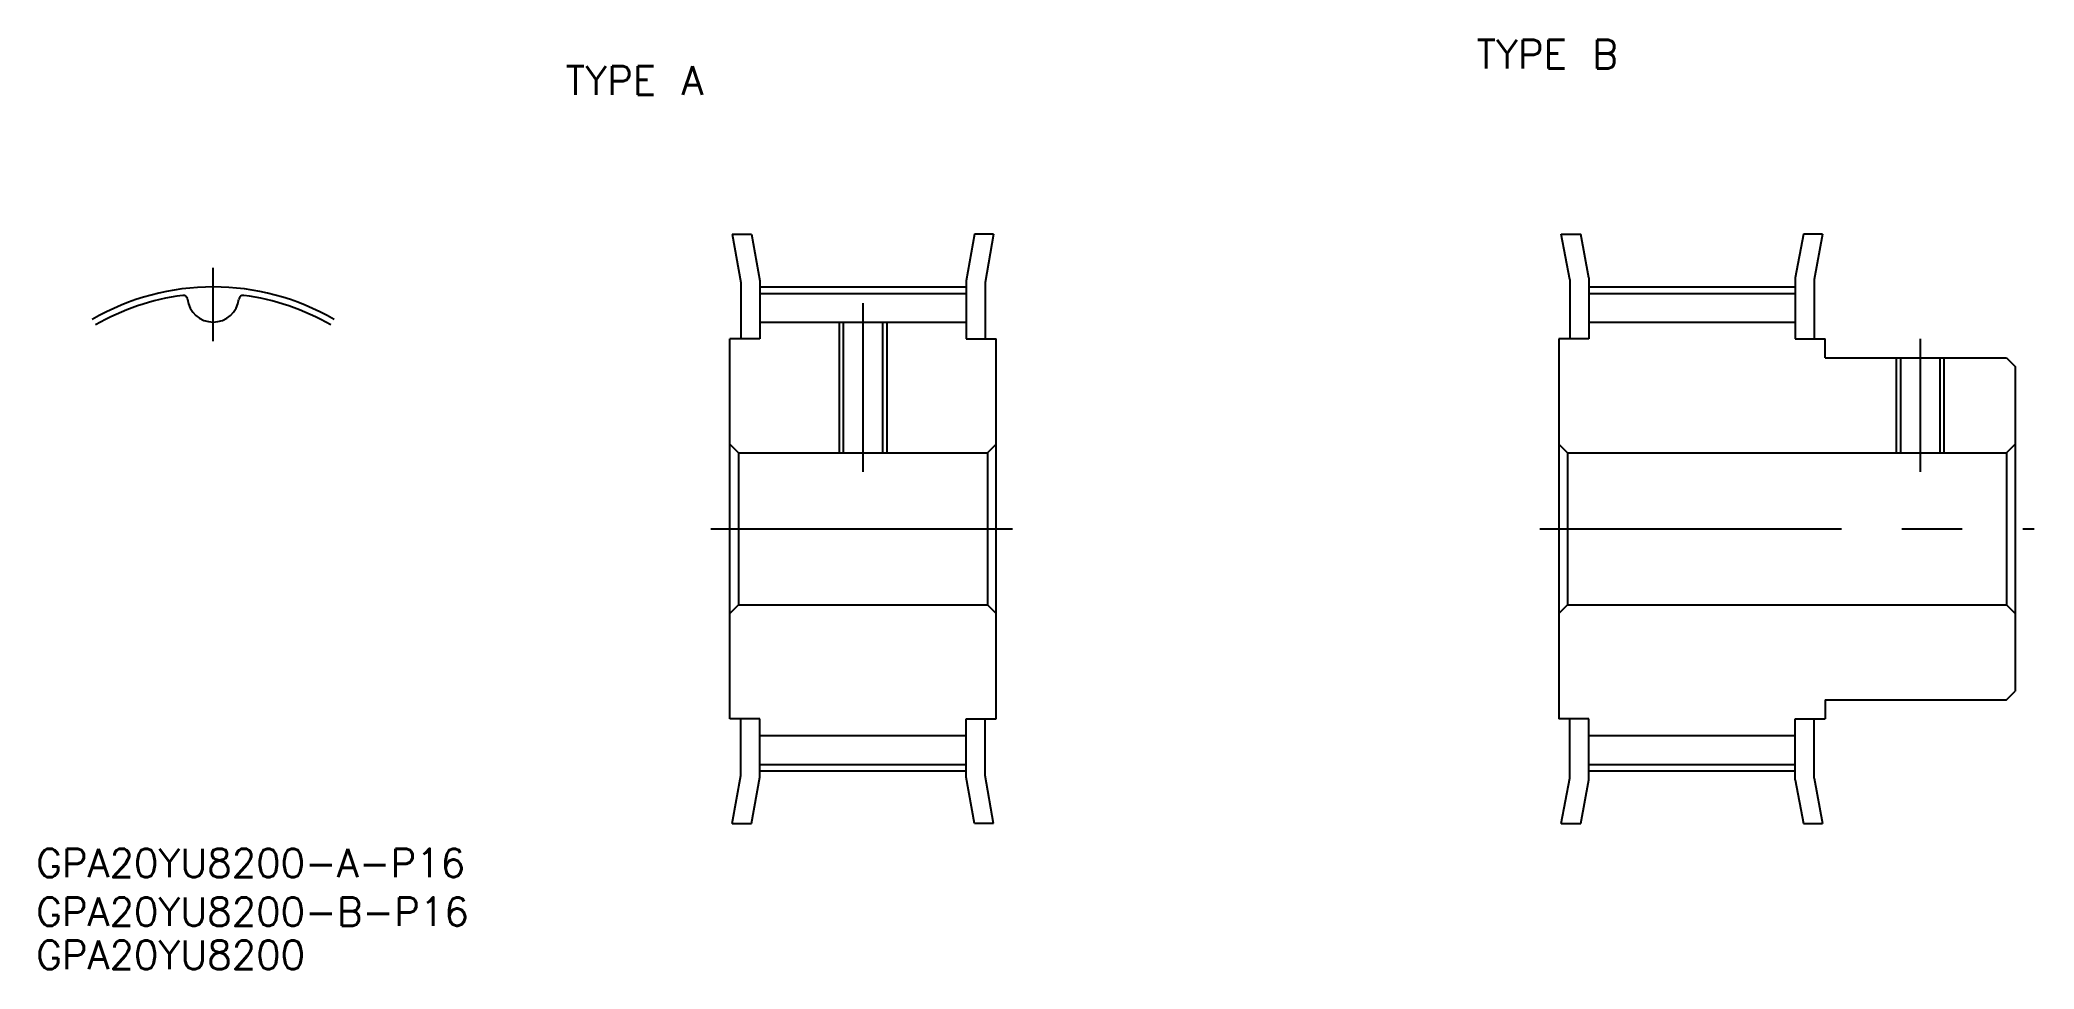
# Model space of a CAD drawing. Extents: x -18 to 192, y -46 to 51.
import ezdxf

# ---------------------------------------------------------------- set-up
doc = ezdxf.new("R2010")
doc.units = 0
doc.linetypes.add('CENTER', pattern=[50.8, 31.75, -6.35, 6.35, -6.35])
doc.layers.get('0').update_dxf_attribs({"linetype": 'CONTINUOUS'})
doc.layers.add('CENTER', color=1, linetype='CENTER')
doc.styles.get("Standard").update_dxf_attribs({"font": 'txt.shx', "height": 3, "bigfont": 'bigfont.shx'})

msp = doc.modelspace()

# ---------------------------------------------------------------- linework, layer by layer
at = {"color": 7, "linetype": 'CONTINUOUS'}
for p, q in [((54.63, 31), (55.53, 25.94)), ((54.63, 31), (56.66, 31)), ((56.66, 31), (57.53, 26.11)), ((80.1, 31), (79.23, 26.12)), ((82.13, 31), (80.1, 31)), ((82.13, 31), (81.23, 25.94)), ((142.77, 26.23), (141.87, 31)), ((141.87, 31), (143.91, 31)), ((144.77, 26.42), (143.91, 31)), ((167.34, 31), (166.47, 26.42)), ((169.37, 31), (167.34, 31)), ((169.37, 31), (168.47, 26.23)), ((55.53, 25.94), (55.53, 20)), ((57.53, 26.11), (57.53, 20)), ((79.23, 26.12), (79.23, 20)), ((81.23, 25.94), (81.23, 20)), ((142.77, 26.23), (142.77, 20)), ((144.77, 26.42), (144.77, 20)), ((166.47, 26.42), (166.47, 20)), ((168.47, 26.23), (168.47, 20)), ((57.53, 24.78), (79.23, 24.78)), ((144.77, 24.78), (166.47, 24.78)), ((57.53, 21.76), (79.23, 21.76)), ((66.31, 21.76), (66.31, 8)), ((70.44, 21.76), (70.44, 8)), ((144.77, 21.76), (166.47, 21.76)), ((54.38, -20), (54.38, 20)), ((57.53, 20), (54.38, 20)), ((79.23, 20), (82.38, 20)), ((82.38, -20), (82.38, 20)), ((141.62, 20), (141.62, -20)), ((144.77, 20), (141.62, 20)), ((166.47, 20), (169.62, 20)), ((169.62, 18), (169.62, 20)), ((169.62, 18), (188.72, 18)), ((177.56, 18), (177.56, 8)), ((181.69, 18), (181.69, 8)), ((188.72, 18), (189.62, 17.09)), ((189.62, 17.09), (189.62, -17.09)), ((54.38, 8.91), (55.28, 8)), ((82.38, 8.91), (81.47, 8)), ((141.62, 8.91), (142.53, 8)), ((189.62, 8.91), (188.72, 8)), ((55.28, 8), (81.47, 8)), ((55.28, 8), (55.28, -8)), ((81.47, 8), (81.47, -8)), ((142.53, 8), (188.72, 8)), ((142.53, 8), (142.53, -8)), ((188.72, 8), (188.72, -8)), ((54.38, -8.91), (55.28, -8)), ((55.28, -8), (81.47, -8)), ((82.38, -8.91), (81.47, -8)), ((141.62, -8.91), (142.53, -8)), ((142.53, -8), (188.72, -8)), ((189.62, -8.91), (188.72, -8)), ((169.62, -18), (188.72, -18)), ((169.62, -18), (169.62, -20)), ((188.72, -18), (189.62, -17.09)), ((57.53, -20), (54.38, -20)), ((55.53, -25.94), (55.53, -20)), ((57.53, -26.12), (57.53, -20)), ((79.23, -20), (82.38, -20)), ((79.23, -26.12), (79.23, -20)), ((81.23, -25.94), (81.23, -20)), ((144.77, -20), (141.62, -20)), ((142.77, -26.23), (142.77, -20)), ((144.77, -26.42), (144.77, -20)), ((166.47, -20), (169.62, -20)), ((166.47, -26.42), (166.47, -20)), ((168.47, -26.23), (168.47, -20)), ((57.53, -21.76), (79.23, -21.76)), ((144.77, -21.76), (166.47, -21.76)), ((57.53, -24.78), (79.23, -24.78)), ((144.77, -24.78), (166.47, -24.78)), ((54.63, -31), (55.53, -25.94)), ((56.66, -31), (57.53, -26.12)), ((80.1, -31), (79.23, -26.12)), ((82.13, -31), (81.23, -25.94)), ((141.87, -31), (142.77, -26.23)), ((143.91, -31), (144.77, -26.42)), ((166.47, -26.42), (167.34, -31)), ((168.47, -26.23), (169.37, -31)), ((54.63, -31), (56.66, -31)), ((82.13, -31), (80.1, -31)), ((141.87, -31), (143.91, -31)), ((167.34, -31), (169.37, -31))]:
    msp.add_line(p, q, dxfattribs=at)
at = {"color": 3, "linetype": 'CONTINUOUS'}
for p, q in [((65.88, 21.76), (65.88, 8)), ((70.88, 21.76), (70.88, 8)), ((177.12, 18), (177.12, 8)), ((182.12, 18), (182.12, 8))]:
    msp.add_line(p, q, dxfattribs=at)
at = {"color": 7, "linetype": 'CONTINUOUS'}
for centre, radius, start, end in [((0, 0), 24.78, 97.4422, 120), ((-3.15, 24.12), 0.453, 6.4447, 97.4422), ((0, 24.48), 2.72, 186.4447, 353.5553), ((3.15, 24.12), 0.453, 82.5578, 173.5553), ((0, 0), 24.78, 60, 82.5578)]:
    msp.add_arc(centre, radius, start, end, dxfattribs=at)
at = {"layer": 'CENTER', "color": 1, "linetype": 'CENTER'}
for p, q in [((0, 19.76), (0, 27.47)), ((57.53, 25.47), (79.23, 25.47)), ((144.77, 25.47), (166.47, 25.47)), ((68.38, 23.76), (68.38, 6)), ((179.62, 20), (179.62, 6)), ((52.38, 0), (84.38, 0)), ((139.62, 0), (191.62, 0)), ((57.53, -25.46), (79.23, -25.46)), ((144.77, -25.46), (166.47, -25.46))]:
    msp.add_line(p, q, dxfattribs=at)
msp.add_arc((0, 0), 25.46, 60, 120, dxfattribs=at)

# ---------------------------------------------------------------- texts
at = {"color": 7, "linetype": 'CONTINUOUS'}
for s, p in [('TYPE B', (132.94, 48.46)), ('TYPE A', (37.09, 45.68)), ('GPA20YU8200-A-P16', (-18.62, -36.66)), ('GPA20YU8200-B-P16', (-18.62, -41.79)), ('GPA20YU8200', (-18.62, -46.33))]:
    msp.add_text(s, height=3, dxfattribs=at).set_placement(p)

doc.saveas('drawing.dxf')
